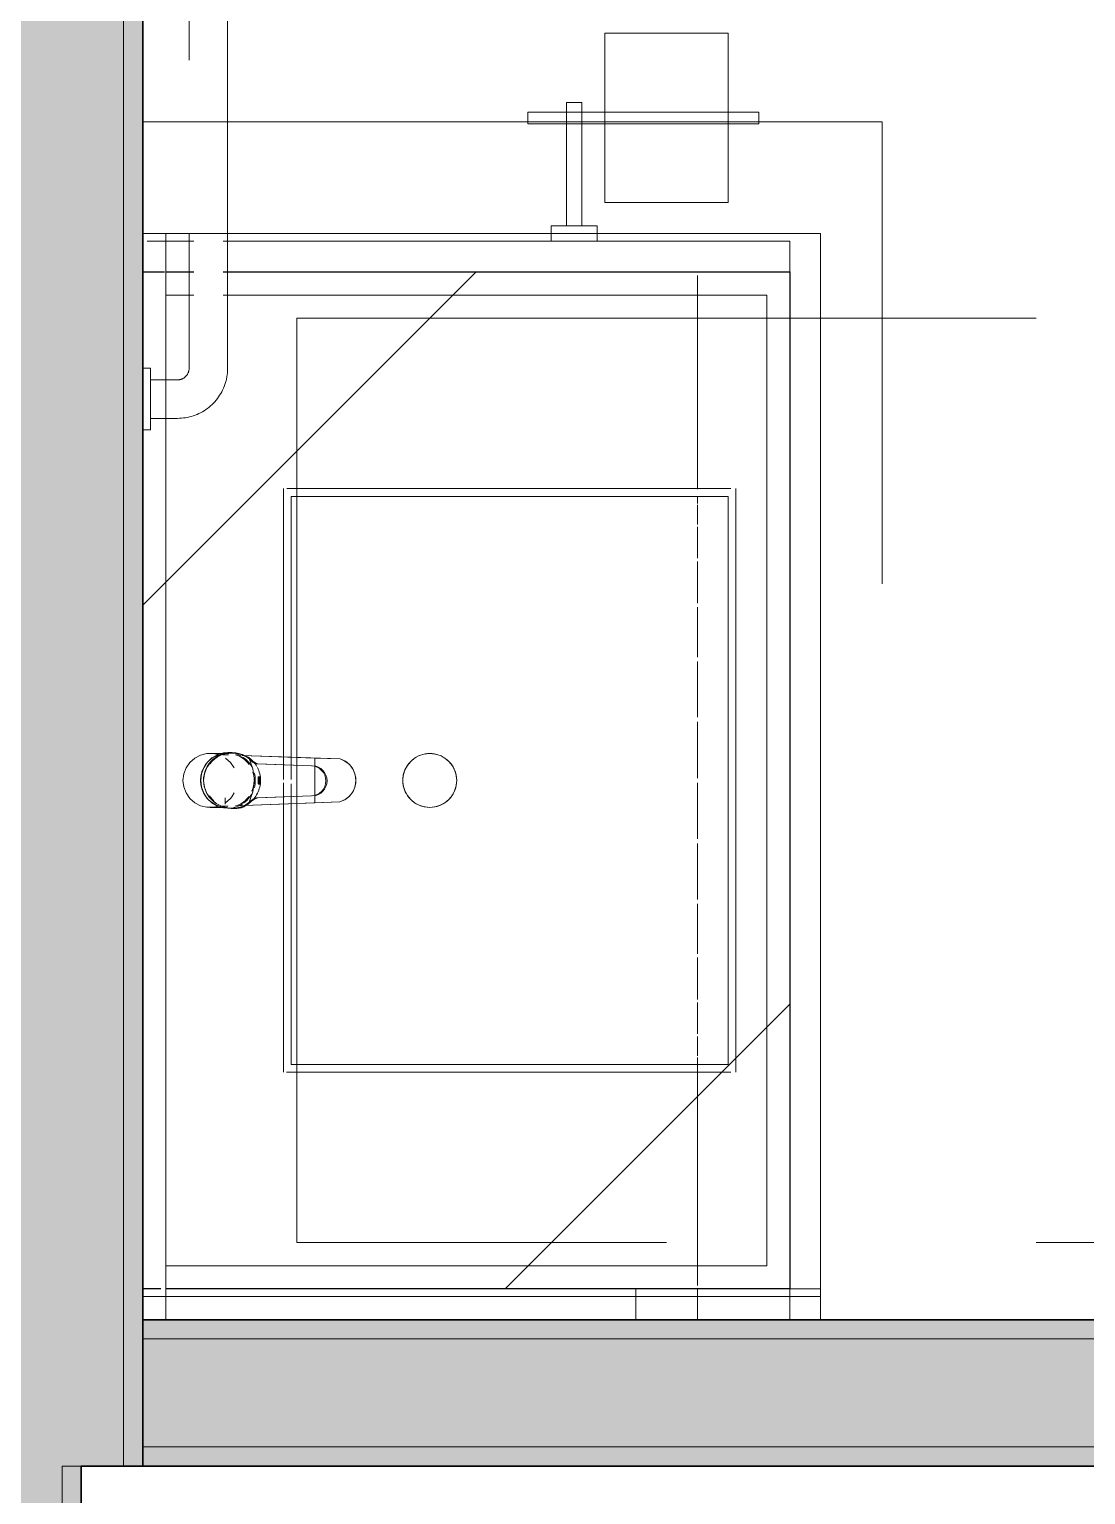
# Model space of a CAD drawing. Header units: inches. Extents: x 6 to 8416, y -388 to 6104.
# Drawn here: x 7109.23 to 7143.52, y 1341.76 to 1389.31 of the extents above; entities that cross this region are included whole.
import ezdxf

# ---------------------------------------------------------------- set-up
doc = ezdxf.new("R2010")
doc.units = ezdxf.units.IN
doc.header["$MEASUREMENT"] = 0
for name, pattern in [('Dash 1_16_', [48, 24, -24]), ('Dot 1_16_', [24, 0, -24]), ('Hidden 1_16_', [36, 24, -12]), ('Hidden 3_16_', [13.5, 9, -4.5])]:
    doc.linetypes.add(name, pattern=pattern)
for name, color, linetype, lineweight in [('A-GENM', 13, 'Continuous', 18), ('A-ROOM', 32, 'Continuous', 13), ('A-WALL', 113, 'Continuous', 25), ('A-WALL-PATT', 111, 'Continuous', 35), ('I-WALL', 2, 'Continuous', 25), ('P-SANR-FIXT', 6, 'Continuous', 18), ('Q-CASE', 31, 'Continuous', 18), ('Q-SPCQ', 91, 'Continuous', 18)]:
    doc.layers.add(name, color=color, linetype=linetype, lineweight=lineweight)
pattern_1 = [(315, (-1362.698, 2985.625), (16.97056, 16.97056), [])]

# ---------------------------------------------------------------- blocks, each defined once
blk = doc.blocks.new('PL BA Toilet-Unit-Two Piece-ICC ADA-AM - ICC Type B_ Side Approach_ Swing Up Bar-V993-LEVEL 3 - PLAN Copy 1 Copy 1')
at = {"layer": 'A-GENM', "linetype": 'Hidden 1_16_', "lineweight": 9}
for p, q in [((48, 56), (48, 24)), ((33, 24), (33, 0)), ((33, 24), (48, 24))]:
    blk.add_line(p, q, dxfattribs=at)
blk = doc.blocks.new('GM BA Vanity-Single - Lav Cab _ Apron-ICC ADA-AM - 33_ Sink Cab_End Panel - Forward-V995-LEVEL 3 - PLAN Copy 1 Copy 1')
at = {"layer": 'A-GENM'}
for p, q in [((0, 0), (0, -16)), ((0, -0.75), (0, 0)), ((0, 0), (0, -0.75)), ((0, -0.75), (0, 0)), ((0, 0), (0, -0.75)), ((0, 0), (0.75, 0)), ((0, -0.75), (0, 0)), ((0.75, -16), (0.75, 0)), ((0.75, 0), (0.75, -0.75)), ((0.75, 0), (35.25, 0)), ((35.25, -0.75), (35.25, 0)), ((35.25, 0), (35.25, -0.75)), ((35.25, -0.75), (35.25, 0)), ((35.25, 0), (35.25, -0.75)), ((0, -16), (0, -0.75)), ((0, -0.75), (35.25, -0.75)), ((0.75, -0.75), (0, -0.75)), ((0, -0.75), (0, -16)), ((0, -16), (0, -0.75)), ((0.75, -0.75), (0.75, -16)), ((35.25, -0.75), (0.75, -0.75)), ((35.25, -22), (35.25, -0.75)), ((35.25, -0.75), (35.25, -1.66)), ((35.25, -2.601), (35.25, -22)), ((8.281, -4.813), (16.746, -4.813)), ((8.281, -19), (8.281, -4.813)), ((16.746, -4.813), (8.281, -4.813)), ((8.281, -4.813), (8.281, -19)), ((16.746, -4.813), (16.968, -4.813)), ((16.968, -4.813), (16.746, -4.813)), ((16.975, -4.813), (17.386, -4.813)), ((17.386, -4.813), (16.975, -4.813)), ((17.531, -4.813), (17.999, -4.813)), ((17.999, -4.813), (17.531, -4.813)), ((17.999, -4.813), (18.254, -4.813)), ((18.254, -4.813), (17.999, -4.813)), ((18.254, -4.813), (26.719, -4.813)), ((26.719, -4.813), (18.254, -4.813)), ((26.719, -4.813), (26.719, -19)), ((26.719, -19), (26.719, -4.813)), ((0, -16), (0, -22)), ((0, -22), (0, -16)), ((0, -16), (0, -22)), ((0, -22), (0, -16)), ((0.75, -22), (0.75, -16)), ((0.75, -16), (0.75, -22)), ((26.719, -19), (8.281, -19)), ((8.281, -19), (26.719, -19)), ((0, -22), (0.75, -22)), ((0.75, -22), (0, -22)), ((0, -22), (0.75, -22)), ((0.75, -22), (0, -22)), ((0.75, -22), (1, -22)), ((1, -22), (0.75, -22)), ((1, -22), (35.25, -22)), ((35.25, -22), (1, -22))]:
    blk.add_line(p, q, dxfattribs=at)
blk = doc.blocks.new('GM Outlet Zone-AM - GM Outlet Zone-AM-V997-LEVEL 3 - PLAN Copy 1 Copy 1')
at = {"layer": 'A-GENM', "linetype": 'Dash 1_16_', "lineweight": 9}
for p, q in [((-3, 0), (3, 0)), ((3, 0), (-3, 0)), ((-3, -0.75), (-3, 0)), ((-3, 0), (-3, -1)), ((3, 0), (3, -0.75)), ((3, 0), (3, -1)), ((-3, -1), (-3, -0.75)), ((3, -0.75), (3, -1)), ((-3, -1), (3, -1)), ((3, -1), (-3, -1))]:
    blk.add_line(p, q, dxfattribs=at)
blk = doc.blocks.new('z Nested-Toilet Grab Bars - z Nested-Toilet Grab Bars-V1001-LEVEL 3 - PLAN Copy 1 Copy 1')
at = {"layer": 'A-GENM', "linetype": 'Dash 1_16_', "lineweight": 9}
for p, q in [((-42.623, 0), (-42.901, 0)), ((-41.099, 0), (-42.901, 0)), ((-42.223, 0), (-42.623, 0)), ((-41.777, 0), (-42.223, 0)), ((-41.377, 0), (-41.777, 0)), ((-41.099, 0), (-41.377, 0)), ((-4.25, 0), (-4.25, -0.25)), ((-4.25, 0), (-4.25, -0.25)), ((-0.25, 0), (-0.25, -0.25)), ((-0.25, -0.25), (-0.25, 0)), ((-43, 0), (-43, -0.25)), ((-43, -0.25), (-42.901, -0.25)), ((-43, -0.25), (-42.901, -0.25)), ((-42.901, -0.25), (-42.623, -0.25)), ((-42.901, -0.25), (-42.623, -0.25)), ((-42.625, -0.25), (-42.625, -0.75)), ((-42.563, -0.25), (-42.625, -0.25)), ((-42.563, -0.25), (-42.625, -0.25)), ((-42.623, -0.25), (-42.223, -0.25)), ((-42.623, -0.25), (-42.223, -0.25)), ((-42.39, -0.25), (-42.563, -0.25)), ((-42.39, -0.25), (-42.563, -0.25)), ((-42.139, -0.25), (-42.39, -0.25)), ((-42.139, -0.25), (-42.39, -0.25)), ((-42.223, -0.25), (-41.777, -0.25)), ((-42.223, -0.25), (-41.777, -0.25)), ((-41.861, -0.25), (-42.139, -0.25)), ((-41.861, -0.25), (-42.139, -0.25)), ((-41.61, -0.25), (-41.861, -0.25)), ((-41.61, -0.25), (-41.861, -0.25)), ((-41.777, -0.25), (-41.377, -0.25)), ((-41.777, -0.25), (-41.377, -0.25)), ((-41.437, -0.25), (-41.61, -0.25)), ((-41.437, -0.25), (-41.61, -0.25)), ((-41.375, -0.25), (-41.437, -0.25)), ((-41.375, -0.25), (-41.437, -0.25)), ((-41.377, -0.25), (-41.099, -0.25)), ((-41.377, -0.25), (-41.099, -0.25)), ((-41.375, -0.75), (-41.375, -0.25)), ((-41.099, -0.25), (-41, -0.25)), ((-41.099, -0.25), (-41, -0.25)), ((-41, -0.25), (-41, 0)), ((-7, 0), (-7, -0.25)), ((-7, -0.25), (-5, -0.25)), ((-7, -0.25), (-5, -0.25)), ((-6.625, -0.25), (-6.625, -1.125)), ((-5.375, -0.25), (-6.625, -0.25)), ((-5.375, -0.25), (-6.625, -0.25)), ((-5.375, -1.125), (-5.375, -0.25)), ((-5, -0.25), (-5, 0)), ((-0.25, -0.25), (-4.25, -0.25)), ((-4.25, -0.25), (-2.854, -0.25)), ((-2.875, 0), (-2.875, -0.25)), ((-2.875, 0), (-2.875, -0.25)), ((-2.875, -0.25), (-2.875, -26)), ((-2.875, -0.25), (-2.875, -26)), ((-1.647, -0.25), (-0.25, -0.25)), ((-1.625, -0.25), (-1.625, 0)), ((-1.625, -0.25), (-1.625, 0)), ((-1.625, -26), (-1.625, -0.25)), ((-1.625, -26), (-1.625, -0.25)), ((-42.625, -0.75), (-42.625, -1.125)), ((-41.375, -1.125), (-41.375, -0.75)), ((-36.625, -1.5), (-41, -1.5)), ((-7, -1.5), (-36.625, -1.5)), ((-41, -2.75), (-36.625, -2.75)), ((-36.625, -2.75), (-7, -2.75)), ((-1.625, -29.054), (-1.625, -28.994)), ((-1.625, -29.038), (-1.625, -29.094)), ((-1.625, -29.109), (-1.625, -29.054)), ((-1.625, -29.094), (-1.625, -29.146)), ((-1.625, -29.159), (-1.625, -29.109)), ((-1.625, -29.146), (-1.625, -29.192)), ((-1.625, -29.204), (-1.625, -29.159)), ((-1.625, -29.192), (-1.625, -29.233)), ((-1.696, -29.664), (-1.708, -29.686))]:
    blk.add_line(p, q, dxfattribs=at)
at = {"layer": 'A-GENM', "linetype": 'Dash 1_16_', "lineweight": 9, "flags": 128}
for points in [[(-42.625, -1.125), (-42.624, -1.19), (-42.62, -1.255), (-42.613, -1.32), (-42.604, -1.384), (-42.593, -1.448), (-42.578, -1.511), (-42.562, -1.574), (-42.543, -1.636), (-42.521, -1.697), (-42.497, -1.758), (-42.47, -1.817), (-42.441, -1.875), (-42.41, -1.932), (-42.377, -1.988), (-42.341, -2.043), (-42.303, -2.095), (-42.264, -2.147), (-42.222, -2.197), (-42.178, -2.244), (-42.132, -2.291), (-42.085, -2.335), (-42.035, -2.377), (-41.984, -2.418), (-41.932, -2.456), (-41.878, -2.492), (-41.823, -2.526), (-41.766, -2.558), (-41.708, -2.588), (-41.649, -2.615), (-41.589, -2.64), (-41.528, -2.662), (-41.466, -2.682), (-41.403, -2.699), (-41.34, -2.714), (-41.276, -2.726), (-41.212, -2.736), (-41.147, -2.743), (-41.083, -2.748), (-41.018, -2.75), (-41, -2.75)], [(-41, -1.5), (-41.015, -1.5), (-41.03, -1.499), (-41.045, -1.497), (-41.06, -1.495), (-41.075, -1.493), (-41.089, -1.489), (-41.104, -1.485), (-41.118, -1.481), (-41.132, -1.476), (-41.146, -1.47), (-41.16, -1.464), (-41.173, -1.458), (-41.186, -1.45), (-41.199, -1.443), (-41.212, -1.435), (-41.224, -1.426), (-41.236, -1.417), (-41.247, -1.407), (-41.258, -1.397), (-41.269, -1.386), (-41.279, -1.375), (-41.289, -1.364), (-41.298, -1.352), (-41.307, -1.34), (-41.316, -1.328), (-41.323, -1.315), (-41.331, -1.302), (-41.338, -1.288), (-41.344, -1.275), (-41.35, -1.261), (-41.355, -1.247), (-41.359, -1.233), (-41.363, -1.218), (-41.367, -1.203), (-41.37, -1.189), (-41.372, -1.174), (-41.373, -1.159), (-41.375, -1.144), (-41.375, -1.129), (-41.375, -1.125)], [(-6.625, -1.125), (-6.625, -1.14), (-6.626, -1.155), (-6.628, -1.17), (-6.63, -1.185), (-6.632, -1.2), (-6.636, -1.214), (-6.64, -1.229), (-6.644, -1.243), (-6.649, -1.257), (-6.655, -1.271), (-6.661, -1.285), (-6.667, -1.298), (-6.675, -1.311), (-6.682, -1.324), (-6.69, -1.337), (-6.699, -1.349), (-6.708, -1.361), (-6.718, -1.372), (-6.728, -1.383), (-6.739, -1.394), (-6.75, -1.404), (-6.761, -1.414), (-6.773, -1.423), (-6.785, -1.432), (-6.797, -1.441), (-6.81, -1.448), (-6.823, -1.456), (-6.837, -1.463), (-6.85, -1.469), (-6.864, -1.475), (-6.878, -1.48), (-6.892, -1.484), (-6.907, -1.488), (-6.922, -1.492), (-6.936, -1.495), (-6.951, -1.497), (-6.966, -1.498), (-6.981, -1.5), (-6.996, -1.5), (-7, -1.5)], [(-7, -2.75), (-6.935, -2.749), (-6.87, -2.745), (-6.805, -2.738), (-6.741, -2.729), (-6.677, -2.718), (-6.614, -2.703), (-6.551, -2.687), (-6.489, -2.668), (-6.428, -2.646), (-6.367, -2.622), (-6.308, -2.595), (-6.25, -2.566), (-6.193, -2.535), (-6.137, -2.502), (-6.082, -2.466), (-6.03, -2.428), (-5.978, -2.389), (-5.928, -2.347), (-5.881, -2.303), (-5.834, -2.257), (-5.79, -2.21), (-5.748, -2.16), (-5.707, -2.109), (-5.669, -2.057), (-5.633, -2.003), (-5.599, -1.948), (-5.567, -1.891), (-5.537, -1.833), (-5.51, -1.774), (-5.485, -1.714), (-5.463, -1.653), (-5.443, -1.591), (-5.426, -1.528), (-5.411, -1.465), (-5.399, -1.401), (-5.389, -1.337), (-5.382, -1.272), (-5.377, -1.208), (-5.375, -1.143), (-5.375, -1.125)], [(-2.875, -29.375), (-2.875, -29.372), (-2.875, -29.364), (-2.875, -29.351), (-2.875, -29.332), (-2.875, -29.308), (-2.875, -29.278), (-2.875, -29.244), (-2.875, -29.204), (-2.875, -29.159), (-2.875, -29.109), (-2.875, -29.054), (-2.875, -28.994), (-2.875, -28.929), (-2.875, -28.859), (-2.875, -28.786), (-2.875, -28.707), (-2.875, -28.624), (-2.875, -28.537), (-2.875, -28.446), (-2.875, -28.351), (-2.875, -28.253), (-2.875, -28.15), (-2.875, -28.045), (-2.875, -27.936), (-2.875, -27.824), (-2.875, -27.708), (-2.875, -27.591), (-2.875, -27.47), (-2.875, -27.348), (-2.875, -27.223), (-2.875, -27.096), (-2.875, -26.968), (-2.875, -26.838), (-2.875, -26.706), (-2.875, -26.574), (-2.875, -26.44), (-2.875, -26.306), (-2.875, -26.171), (-2.875, -26.036), (-2.875, -26)], [(-2.875, -26), (-2.875, -26.135), (-2.875, -26.27), (-2.875, -26.404), (-2.875, -26.538), (-2.875, -26.671), (-2.875, -26.802), (-2.875, -26.933), (-2.875, -27.062), (-2.875, -27.189), (-2.875, -27.314), (-2.875, -27.438), (-2.875, -27.559), (-2.875, -27.677), (-2.875, -27.793), (-2.875, -27.906), (-2.875, -28.016), (-2.875, -28.122), (-2.875, -28.225), (-2.875, -28.325), (-2.875, -28.421), (-2.875, -28.513), (-2.875, -28.601), (-2.875, -28.685), (-2.875, -28.765), (-2.875, -28.84), (-2.875, -28.911), (-2.875, -28.977), (-2.875, -29.038), (-2.875, -29.094), (-2.875, -29.146), (-2.875, -29.192), (-2.875, -29.233), (-2.875, -29.269), (-2.875, -29.3), (-2.875, -29.326), (-2.875, -29.346), (-2.875, -29.361), (-2.875, -29.371), (-2.875, -29.375)], [(-1.625, -28.707), (-1.625, -28.624), (-1.625, -28.537), (-1.625, -28.446), (-1.625, -28.351), (-1.625, -28.253), (-1.625, -28.15), (-1.625, -28.045), (-1.625, -27.936), (-1.625, -27.824), (-1.625, -27.708), (-1.625, -27.591), (-1.625, -27.47), (-1.625, -27.348), (-1.625, -27.223), (-1.625, -27.096), (-1.625, -26.968), (-1.625, -26.838), (-1.625, -26.706), (-1.625, -26.574), (-1.625, -26.44), (-1.625, -26.306), (-1.625, -26.171), (-1.625, -26.036), (-1.625, -26)], [(-1.625, -26), (-1.625, -26.135), (-1.625, -26.27), (-1.625, -26.404), (-1.625, -26.538), (-1.625, -26.671), (-1.625, -26.802), (-1.625, -26.933), (-1.625, -27.062), (-1.625, -27.189), (-1.625, -27.314), (-1.625, -27.438), (-1.625, -27.559), (-1.625, -27.677), (-1.625, -27.793), (-1.625, -27.906), (-1.625, -28.016), (-1.625, -28.122), (-1.625, -28.225), (-1.625, -28.325), (-1.625, -28.421), (-1.625, -28.513), (-1.625, -28.601), (-1.625, -28.685)], [(-1.625, -28.685), (-1.625, -28.765), (-1.625, -28.84), (-1.625, -28.911), (-1.625, -28.977), (-1.625, -29.038)], [(-1.625, -28.994), (-1.625, -28.929), (-1.625, -28.859), (-1.625, -28.786), (-1.625, -28.707)], [(-2.25, -30), (-2.275, -30), (-2.3, -29.998), (-2.325, -29.996), (-2.35, -29.992), (-2.374, -29.988), (-2.399, -29.982), (-2.423, -29.976), (-2.447, -29.968), (-2.47, -29.96), (-2.493, -29.951), (-2.516, -29.94), (-2.539, -29.929), (-2.561, -29.917), (-2.582, -29.905), (-2.603, -29.891), (-2.623, -29.876), (-2.643, -29.861), (-2.662, -29.845), (-2.681, -29.828), (-2.698, -29.81), (-2.715, -29.792), (-2.732, -29.773), (-2.747, -29.754), (-2.762, -29.733), (-2.776, -29.713), (-2.789, -29.691), (-2.801, -29.67), (-2.813, -29.647), (-2.823, -29.625), (-2.833, -29.601), (-2.841, -29.578), (-2.849, -29.554), (-2.855, -29.53), (-2.861, -29.506), (-2.866, -29.481), (-2.87, -29.457), (-2.872, -29.432), (-2.874, -29.407), (-2.875, -29.382), (-2.875, -29.375)], [(-1.625, -29.375), (-1.625, -29.4), (-1.627, -29.425), (-1.629, -29.45), (-1.633, -29.475), (-1.637, -29.499), (-1.643, -29.524), (-1.649, -29.548), (-1.657, -29.572), (-1.665, -29.595), (-1.674, -29.618), (-1.685, -29.641), (-1.696, -29.664)], [(-1.625, -29.375), (-1.625, -29.372), (-1.625, -29.364), (-1.625, -29.351), (-1.625, -29.332), (-1.625, -29.308), (-1.625, -29.278), (-1.625, -29.244), (-1.625, -29.204)], [(-1.625, -29.233), (-1.625, -29.269), (-1.625, -29.3), (-1.625, -29.326), (-1.625, -29.346), (-1.625, -29.361), (-1.625, -29.371), (-1.625, -29.375)], [(-1.734, -29.728), (-1.749, -29.748), (-1.764, -29.768), (-1.78, -29.787), (-1.797, -29.806), (-1.815, -29.823), (-1.833, -29.84), (-1.852, -29.857), (-1.871, -29.872), (-1.892, -29.887), (-1.912, -29.901), (-1.934, -29.914), (-1.955, -29.926), (-1.978, -29.938), (-2, -29.948), (-2.024, -29.958), (-2.047, -29.966), (-2.071, -29.974), (-2.095, -29.98), (-2.119, -29.986), (-2.144, -29.991), (-2.168, -29.995), (-2.193, -29.997), (-2.218, -29.999), (-2.243, -30), (-2.25, -30)], [(-1.708, -29.686), (-1.72, -29.707), (-1.734, -29.728)]]:
    blk.add_lwpolyline(points, dxfattribs=at)
blk = doc.blocks.new('z Nested-Lav Basin-Rectangular - Rectangular-V1002-LEVEL 3 - PLAN Copy 1 Copy 1')
at = {"layer": 'P-SANR-FIXT', "lineweight": 9}
for p, q in [((-9.469, 7.387), (-0.764, 7.387)), ((-9.231, 7.387), (-9.469, 7.387)), ((-9.469, 7.282), (-9.469, -7.141)), ((-8.531, 7.387), (-9.231, 7.387)), ((-9.219, -7.051), (-9.219, 7.137)), ((-9.219, 7.137), (-0.754, 7.137)), ((-9.219, 7.137), (-8.988, 7.137)), ((-8.988, 7.137), (-8.306, 7.137)), ((-7.403, 7.387), (-8.531, 7.387)), ((-8.306, 7.137), (-7.208, 7.137)), ((-5.904, 7.387), (-7.403, 7.387)), ((-7.208, 7.137), (-5.748, 7.137)), ((-4.108, 7.387), (-5.904, 7.387)), ((-5.748, 7.137), (-4, 7.137)), ((-2.107, 7.387), (-4.108, 7.387)), ((-4, 7.137), (-2.051, 7.137)), ((-0.768, 7.387), (-2.107, 7.387)), ((-2.051, 7.137), (-0.759, 7.137)), ((-0.537, 7.387), (-0.768, 7.387)), ((-0.764, 7.387), (-0.534, 7.387)), ((-0.759, 7.137), (-0.535, 7.137)), ((-0.754, 7.137), (-0.532, 7.137)), ((-0.073, 7.387), (-0.535, 7.387)), ((-0.532, 7.387), (-0.073, 7.387)), ((-0.528, 7.137), (-0.114, 7.137)), ((-0.525, 7.137), (-0.114, 7.137)), ((0.031, 7.137), (0.499, 7.137)), ((0.031, 7.137), (0.501, 7.137)), ((0.032, 7.387), (0.508, 7.387)), ((0.51, 7.387), (0.032, 7.387)), ((0.499, 7.137), (0.754, 7.137)), ((0.501, 7.137), (0.759, 7.137)), ((0.508, 7.387), (0.764, 7.387)), ((0.768, 7.387), (0.51, 7.387)), ((0.754, 7.137), (9.219, 7.137)), ((0.759, 7.137), (2.051, 7.137)), ((0.764, 7.387), (9.469, 7.387)), ((2.107, 7.387), (0.768, 7.387)), ((2.051, 7.137), (4, 7.137)), ((4.108, 7.387), (2.107, 7.387)), ((4, 7.137), (5.748, 7.137)), ((5.904, 7.387), (4.108, 7.387)), ((5.748, 7.137), (7.208, 7.137)), ((7.403, 7.387), (5.904, 7.387)), ((7.208, 7.137), (8.306, 7.137)), ((8.531, 7.387), (7.403, 7.387)), ((8.306, 7.137), (8.988, 7.137)), ((9.231, 7.387), (8.531, 7.387)), ((8.988, 7.137), (9.219, 7.137)), ((9.219, 7.137), (9.219, -7.051)), ((9.359, 7.387), (9.231, 7.387)), ((9.469, 7.387), (9.359, 7.387)), ((9.469, -7.139), (9.469, 7.278)), ((9.219, -7.051), (-9.219, -7.051)), ((-8.988, -7.051), (-9.219, -7.051)), ((-8.306, -7.051), (-8.988, -7.051)), ((-7.208, -7.051), (-8.306, -7.051)), ((-5.748, -7.051), (-7.208, -7.051)), ((-4, -7.051), (-5.748, -7.051)), ((-2.051, -7.051), (-4, -7.051)), ((0, -7.051), (-2.051, -7.051)), ((2.051, -7.051), (0, -7.051)), ((4, -7.051), (2.051, -7.051)), ((5.748, -7.051), (4, -7.051)), ((7.208, -7.051), (5.748, -7.051)), ((8.306, -7.051), (7.208, -7.051)), ((8.988, -7.051), (8.306, -7.051)), ((9.219, -7.051), (8.988, -7.051)), ((-9.469, -7.301), (-9.231, -7.301)), ((9.469, -7.301), (-9.469, -7.301)), ((-9.231, -7.301), (-8.531, -7.301)), ((-8.531, -7.301), (-7.403, -7.301)), ((-7.403, -7.301), (-5.904, -7.301)), ((-5.904, -7.301), (-4.108, -7.301)), ((-4.108, -7.301), (-2.107, -7.301)), ((-2.107, -7.301), (0, -7.301)), ((0, -7.301), (2.107, -7.301)), ((2.107, -7.301), (4.108, -7.301)), ((4.108, -7.301), (5.904, -7.301)), ((5.904, -7.301), (7.403, -7.301)), ((7.403, -7.301), (8.531, -7.301)), ((8.531, -7.301), (9.231, -7.301)), ((9.231, -7.301), (9.359, -7.301)), ((9.359, -7.301), (9.469, -7.301))]:
    blk.add_line(p, q, dxfattribs=at)
at = {"layer": 'P-SANR-FIXT'}
blk.add_circle((0, 2.637), 0.875, dxfattribs=at)
at = {"layer": 'P-SANR-FIXT', "lineweight": 9}
for points in [[(-0.875, 2.637), (-0.875, 2.738), (-0.839, 2.942), (-0.684, 3.211), (-0.447, 3.41), (-0.155, 3.516), (0.155, 3.516), (0.447, 3.41), (0.684, 3.21), (0.839, 2.942), (0.875, 2.738), (0.875, 2.637)], [(-0.152, 3.498), (-0.252, 3.481), (-0.447, 3.41), (-0.684, 3.211), (-0.787, 3.032), (-0.822, 2.936)], [(0.152, 3.498), (0.052, 3.516), (-0.052, 3.516), (-0.152, 3.498)], [(0.438, 3.394), (0.349, 3.445), (0.252, 3.481), (0.152, 3.498)], [(0.67, 3.199), (0.605, 3.277), (0.526, 3.343), (0.438, 3.394)], [(-0.822, 2.936), (-0.857, 2.84), (-0.875, 2.738), (-0.875, 2.637)], [(0.822, 2.936), (0.787, 3.031), (0.736, 3.121), (0.67, 3.199)], [(0.875, 2.637), (0.875, 2.738), (0.857, 2.84), (0.822, 2.936)], [(-0.875, 2.637), (-0.875, 2.535), (-0.857, 2.433), (-0.822, 2.337)], [(0.875, 2.637), (0.875, 2.535), (0.839, 2.331), (0.684, 2.063), (0.447, 1.863), (0.155, 1.757), (-0.155, 1.757), (-0.447, 1.863), (-0.684, 2.062), (-0.839, 2.331), (-0.875, 2.535), (-0.875, 2.637)], [(0.822, 2.337), (0.857, 2.433), (0.875, 2.535), (0.875, 2.637)], [(-0.822, 2.337), (-0.787, 2.242), (-0.684, 2.062), (-0.447, 1.863), (-0.252, 1.793), (-0.152, 1.775)], [(0.438, 1.879), (0.526, 1.93), (0.605, 1.996), (0.67, 2.074)], [(0.67, 2.074), (0.736, 2.152), (0.787, 2.242), (0.822, 2.337)], [(-0.152, 1.775), (-0.052, 1.757), (0.052, 1.757), (0.152, 1.775)], [(0.152, 1.775), (0.252, 1.793), (0.349, 1.828), (0.438, 1.879)]]:
    blk.add_open_spline(points, degree=3, dxfattribs=at)
blk = doc.blocks.new('z Nested-Faucet-BA-Sngl Handle - Faucet-V1003-LEVEL 3 - PLAN Copy 1 Copy 1')
at = {"layer": 'P-SANR-FIXT'}
for p, q in [((-0.878, 1.628), (-0.878, 1.072)), ((-0.586, 1.721), (-0.73, 1.571)), ((0.878, 1.072), (0.878, 1.628)), ((-0.892, 1.197), (-0.904, 1.059)), ((-0.904, 1.059), (-0.904, 0.911)), ((-0.904, 1.059), (-0.901, 0.993)), ((-0.837, 1.3), (-0.837, 1.146)), ((-0.837, 1.146), (-0.837, 1.058)), ((-0.837, 1.058), (-0.829, 1.058)), ((-0.829, 1.058), (-0.837, 1.058)), ((-0.772, 1.146), (-0.57, 1.146)), ((-0.723, 1.126), (-0.582, 0.966)), ((-0.582, 0.966), (-0.535, 0.927)), ((0.408, 0.845), (0.582, 0.966)), ((0.582, 0.966), (0.723, 1.126)), ((0.828, 1.029), (0.835, 1.214)), ((0.836, 1.232), (0.832, 1.146)), ((0.836, 1.232), (0.85, 1.232)), ((0.85, 1.232), (0.836, 1.232)), ((0.85, 1.3), (0.85, 1.232)), ((0.85, 1.232), (0.85, 1.3)), ((0.89, 0.926), (0.89, 0.966)), ((0.904, 1.059), (0.892, 1.197)), ((0.901, 0.993), (0.904, 1.059)), ((0.904, 0.911), (0.904, 1.059)), ((-0.913, 0.847), (-0.913, 0.806)), ((-0.82, 0.808), (-0.697, -2.584)), ((-0.727, -1.767), (-0.82, 0.808)), ((-0.535, 0.927), (-0.408, 0.845)), ((0.697, -2.591), (0.812, 0.587)), ((0.812, 0.587), (0.727, -1.767)), ((-0.567, 0.126), (-0.5, -1.664)), ((-0.567, 0.085), (-0.567, 0.126)), ((-0.502, -1.664), (-0.567, 0.085)), ((-0.118, 0.06), (-0.118, 0.019)), ((-0.118, 0.019), (0.118, 0.019)), ((-0.118, 0.019), (0.118, 0.019)), ((0.118, 0.019), (0.118, 0.06)), ((0.476, -1.663), (0.538, 0.119)), ((0.538, 0.078), (0.477, -1.663)), ((0.538, 0.078), (0.538, 0.119)), ((0.608, 0.226), (0.608, 0.267)), ((-0.697, -2.584), (-0.727, -1.767)), ((-0.727, -1.767), (0.727, -1.767)), ((0.727, -1.767), (0.697, -2.591))]:
    blk.add_line(p, q, dxfattribs=at)
at = {"layer": 'P-SANR-FIXT', "flags": 128}
for points in [[(0, 2.513), (-0.21, 2.488), (-0.408, 2.412), (-0.582, 2.291), (-0.723, 2.131), (-0.821, 1.942), (-0.872, 1.735), (-0.872, 1.522), (-0.83, 1.338)], [(0.83, 1.338), (0.872, 1.522), (0.872, 1.735), (0.821, 1.942), (0.723, 2.131), (0.582, 2.291), (0.408, 2.412), (0.21, 2.488), (0, 2.513)], [(0, 1.929), (-0.211, 1.905), (-0.41, 1.834), (-0.586, 1.721)], [(0.892, 1.197), (0.834, 1.393), (0.73, 1.571), (0.586, 1.721), (0.41, 1.834), (0.211, 1.905), (0, 1.929)], [(-0.74, 0.375), (-0.843, 0.574), (-0.897, 0.793), (-0.898, 1.019), (-0.846, 1.238), (-0.745, 1.438), (-0.601, 1.607), (-0.421, 1.736), (-0.217, 1.816), (0, 1.844)], [(-0.73, 1.571), (-0.834, 1.393), (-0.892, 1.197)], [(0, 1.844), (0.217, 1.816), (0.421, 1.736), (0.601, 1.607), (0.745, 1.438), (0.846, 1.238), (0.898, 1.019), (0.897, 0.793), (0.843, 0.574), (0.74, 0.375)], [(0, 0.193), (-0.375, 0.243), (-0.74, 0.375)], [(0.74, 0.375), (0.38, 0.244), (0, 0.193)], [(-0.697, -2.584), (-0.622, -2.753), (-0.506, -2.898), (-0.358, -3.009), (-0.187, -3.079), (-0.003, -3.103), (0.181, -3.081), (0.353, -3.013), (0.503, -2.903), (0.62, -2.76), (0.697, -2.591)], [(-0.53, -2.874), (-0.63, -2.738), (-0.697, -2.584)], [(0.697, -2.591), (0.628, -2.745), (0.527, -2.879)], [(0.527, -2.879), (0.397, -2.987), (0.246, -3.061), (0.081, -3.099), (-0.087, -3.098), (-0.251, -3.059), (-0.401, -2.982), (-0.53, -2.874)]]:
    blk.add_lwpolyline(points, dxfattribs=at)
at = {"layer": 'P-SANR-FIXT'}
for centre, major_axis, ratio, start_param, end_param in [((0, 1.072), (0.878, 0), 0.992546, 1.570796, 2.827433), ((0, 1.072), (-0.878, 0), 0.992546, 4.712389, 5.969026), ((0, 1.072), (0.878, 0), 0.992546, 0.314159, 1.570796), ((0, 1.072), (0.878, 0), 0.992546, 0.314159, 1.570796), ((0.006, 0.973), (0.888, 0), 0.981627, 0.933909, 2.665692), ((0.006, 0.932), (0.888, 0), 0.981627, 2.226018, 2.418294), ((0.006, 0.932), (0.888, 0), 0.981627, 2.170897, 2.226018), ((0.011, 0.98), (0.879, 0), 0.981627, 0.042013, 0.933909), ((0.011, 0.939), (0.879, 0), 0.981627, 0.710935, 0.933909), ((0.011, 0.939), (0.879, 0), 0.981627, 0.487961, 0.710935), ((0.254, 0.847), (1.168, 0), 0.981627, 2.665692, 3.178986), ((0.254, 0.806), (1.168, 0), 0.981627, 2.964137, 3.178986), ((0, 1.061), (0.904, 0), 0.992546, 3.217646, 3.715894), ((-0.314, 0.966), (1.204, 0), 0.981627, 5.996826, 6.325199), ((0, 1.072), (0.878, 0), 0.992546, 6.230844, 6.449596), ((-0.314, 0.926), (1.204, 0), 0.981627, 0, 0.042013), ((-0.322, 0.826), (0.591, 0), 0.981627, 3.178986, 3.714688), ((-0.322, 0.785), (0.591, 0), 0.981627, 3.178986, 3.714688), ((0.566, 1.388), (1.648, 0), 0.981627, 3.714688, 3.860385), ((0, 1.072), (0.878, 0), 0.992546, 3.551058, 4.052522), ((0, 1.072), (0.878, 0), 0.992546, 3.551058, 4.052522), ((0, 1.061), (0.904, 0), 0.992546, 3.750335, 4.060308), ((0, 1.061), (0.904, 0), 0.992546, 5.210637, 5.708884), ((0, 1.072), (0.878, 0), 0.992546, 5.340708, 5.969026), ((0, 1.072), (0.878, 0), 0.992546, 5.340708, 5.969026), ((0.057, 0.859), (0.817, 0), 0.981627, 5.452534, 5.996826), ((0.057, 0.818), (0.817, 0), 0.981627, 5.452534, 5.996826), ((0, 1.061), (0.904, 0), 0.992546, 5.760739, 5.987105), ((-0.314, 0.926), (1.204, 0), 0.981627, 5.996826, 6.161012), ((-0.314, 0.926), (-1.204, 0), 0.981627, 3.01942, 3.141593), ((0.566, 1.348), (1.648, 0), 0.981627, 3.714688, 3.787537), ((0.566, 1.348), (1.648, 0), 0.981627, 3.787537, 3.860385), ((0, 0.89), (0.904, 0), 0.992546, 3.752746, 4.232568), ((-1.05, 0), (0.5, 0), 0.981627, 0.402972, 0.718792), ((-1.05, -0.04), (0.5, 0), 0.981627, 0.258592, 0.718792), ((-1.05, 0), (0.5, 0), 0.981627, 0.258592, 0.402972), ((0, 1.061), (0.904, 0), 0.992546, 4.065187, 4.214141), ((0, 1.072), (0.878, 0), 0.992546, 4.052522, 4.08407), ((0, 1.072), (0.878, 0), 0.992546, 4.052522, 4.08407), ((0, 0.89), (0.904, 0), 0.992546, 4.232568, 4.712389), ((0, 1.072), (0.878, 0), 0.992546, 4.304525, 4.702797), ((0, 1.072), (0.878, 0), 0.992546, 4.304525, 4.702797), ((0, 1.061), (0.904, 0), 0.992546, 4.44211, 4.712389), ((0, 1.061), (-0.904, 0), 0.992546, 1.570796, 1.844377), ((0, 0.89), (0.904, 0), 0.992546, 4.712389, 5.19221), ((0, 1.072), (0.878, 0), 0.992546, 4.721981, 5.021918), ((0, 1.072), (0.878, 0), 0.992546, 4.721981, 5.021918), ((0, 0.89), (0.904, 0), 0.992546, 5.234976, 5.672032), ((1.193, -0.131), (0.689, 0), 0.981627, 2.584339, 2.826182), ((1.193, -0.091), (0.689, 0), 0.981627, 2.708663, 2.826182), ((1.193, -0.091), (0.689, 0), 0.981627, 2.584339, 2.708663), ((-0.012, -1.647), (0.488, 0), 0.981627, 3.17816, 6.248991), ((-0.012, -1.687), (0.488, 0), 0.981627, 3.17816, 6.248991)]:
    blk.add_ellipse(centre, major_axis=major_axis, ratio=ratio, start_param=start_param, end_param=end_param, dxfattribs=at)
for points, knots in [([(0, 0.067), (-0.018, 0.067), (-0.044, 0.067), (-0.074, 0.067), (-0.096, 0.066), (-0.114, 0.064), (-0.118, 0.062), (-0.118, 0.06)], [0, 0, 0, 0, 0.285714, 0.428571, 0.571429, 0.785714, 1, 1, 1, 1]), ([(-0.118, 0.06), (-0.118, 0.058), (-0.11, 0.053), (-0.079, 0.044), (-0.04, 0.039), (-0.014, 0.038), (0, 0.038)], [0, 0, 0, 0, 0.285714, 0.571429, 0.785714, 1, 1, 1, 1]), ([(0.118, 0.06), (0.118, 0.062), (0.112, 0.065), (0.093, 0.066), (0.071, 0.067), (0.04, 0.067), (0.013, 0.067), (0, 0.067)], [0, 0, 0, 0, 0.285714, 0.428571, 0.571429, 0.785714, 1, 1, 1, 1]), ([(0, 0.038), (0.018, 0.038), (0.044, 0.039), (0.075, 0.044), (0.096, 0.049), (0.114, 0.055), (0.118, 0.058), (0.118, 0.06)], [0, 0, 0, 0, 0.285714, 0.428571, 0.571429, 0.785714, 1, 1, 1, 1])]:
    blk.add_open_spline(points, degree=3, knots=knots, dxfattribs=at)
blk = doc.blocks.new('z Nested-Clearance-Plumbing-AM - Clearance-V1004-LEVEL 3 - PLAN Copy 1 Copy 1')
at = {"layer": 'A-GENM', "linetype": 'Hidden 1_16_', "lineweight": 9}
for p, q in [((-15, -48), (-15, 0)), ((-15, 0), (-0.748, 0)), ((-0.748, 0), (-0.532, 0)), ((-0.518, 0), (0.492, 0)), ((0.492, 0), (0.748, 0)), ((0.748, 0), (15, 0)), ((15, 0), (15, -48)), ((15, -48), (-15, -48))]:
    blk.add_line(p, q, dxfattribs=at)
blk = doc.blocks.new('CW Closet Shelf-AM - CW Closet Shelf-AM-5476564-LEVEL 3 - PLAN Copy 1 Copy 1')
at = {"layer": 'Q-CASE', "linetype": 'Dot 1_16_', "lineweight": 9}
for p, q in [((34.113, 24), (34.113, 42)), ((-32.637, 24), (34.113, 24))]:
    blk.add_line(p, q, dxfattribs=at)
blk = doc.blocks.new('CW BA Var LW - Double Doors _ Apron - AM - W x H x 21_ D - 5 1_2_ Apron-V1312-LEVEL 3 - PLAN Copy 1 Copy 1')
at = {"layer": 'Q-CASE', "lineweight": 9}
h = blk.add_hatch(dxfattribs=at)
h.set_pattern_fill('FP_104', color=256, style=0, pattern_type=2)
h.set_pattern_definition(pattern_1)
h.paths.add_polyline_path([(-14.262, -19), (-14.262, -21), (18.738, -21), (18.738, 0), (-14.262, 0), (-14.262, -16)])
h.paths.add_polyline_path([(-13.512, -20.25), (-13.512, -0.75), (17.988, -0.75), (17.988, -20.25), (-10.432, -20.25)])
h = blk.add_hatch(dxfattribs=at)
h.set_pattern_fill('FP_104', color=256, style=0, pattern_type=2)
h.set_pattern_definition(pattern_1)
h.paths.add_polyline_path([(-13.512, -0.75), (-13.512, -20.25), (17.988, -20.25), (17.988, -0.75), (-11.098, -0.75)])
for p, q in [((-14.262, 0), (-14.262, -0.581)), ((-14.262, -0.581), (-14.262, 0)), ((-14.262, 0), (18.738, 0)), ((18.738, 0), (-14.262, 0)), ((18.738, 0), (18.738, -0.705)), ((18.738, -0.705), (18.738, 0)), ((-14.262, 0), (-14.262, -0.581)), ((-14.262, -0.581), (-14.262, 0)), ((-14.262, 0), (18.738, 0)), ((18.738, 0), (-14.262, 0)), ((18.738, 0), (18.738, -0.705)), ((18.738, -0.705), (18.738, 0)), ((-14.262, -0.75), (-14.262, -16)), ((-14.262, -16), (-14.262, -0.75)), ((-14.262, -0.75), (-14.262, -16)), ((-14.262, -16), (-14.262, -0.75)), ((-13.512, -0.75), (17.988, -0.75)), ((-13.512, -20.25), (-13.512, -0.75)), ((17.988, -0.75), (-13.512, -0.75)), ((-13.512, -0.75), (-13.512, -20.25)), ((17.988, -0.75), (17.988, -1.655)), ((17.988, -1.568), (17.988, -0.75)), ((18.738, -0.75), (18.738, -1.657)), ((18.738, -1.57), (18.738, -0.75)), ((18.738, -0.75), (18.738, -1.57)), ((18.738, -1.57), (18.738, -0.75)), ((17.988, -2.601), (17.988, -20.25)), ((17.988, -20.25), (17.988, -2.688)), ((18.738, -2.601), (18.738, -21)), ((18.738, -21), (18.738, -2.688)), ((18.738, -2.688), (18.738, -18)), ((18.738, -18), (18.738, -2.688)), ((-14.262, -16), (-14.262, -21)), ((-14.262, -21), (-14.262, -16)), ((-14.262, -16), (-14.262, -18)), ((-14.262, -18), (-14.262, -16)), ((-7.209, -18), (-14.151, -18)), ((-7.209, -18), (-14.151, -18)), ((-6.981, -18), (-7.209, -18)), ((-6.981, -18), (-7.209, -18)), ((-6.75, -18), (-6.965, -18)), ((-6.75, -18), (-6.965, -18)), ((-6.068, -18), (-6.702, -18)), ((-6.068, -18), (-6.702, -18)), ((-4.97, -18), (-5.991, -18)), ((-4.97, -18), (-5.991, -18)), ((-3.51, -18), (-4.867, -18)), ((-3.51, -18), (-4.867, -18)), ((-1.762, -18), (-3.387, -18)), ((-1.762, -18), (-3.387, -18)), ((0.186, -18), (-1.625, -18)), ((0.186, -18), (-1.625, -18)), ((2.164, -18), (0.338, -18)), ((2.164, -18), (0.338, -18)), ((4.138, -18), (2.311, -18)), ((4.138, -18), (2.311, -18)), ((6.1, -18), (4.289, -18)), ((6.1, -18), (4.289, -18)), ((7.862, -18), (6.238, -18)), ((7.862, -18), (6.238, -18)), ((9.342, -18), (7.986, -18)), ((9.342, -18), (7.986, -18)), ((10.466, -18), (9.445, -18)), ((10.466, -18), (9.445, -18)), ((11.177, -18), (10.544, -18)), ((11.177, -18), (10.544, -18)), ((11.44, -18), (11.225, -18)), ((11.44, -18), (11.225, -18)), ((17.988, -18), (11.685, -18)), ((17.988, -18), (11.685, -18)), ((18.627, -18), (18.002, -18)), ((18.627, -18), (18.002, -18)), ((17.988, -20.25), (-13.512, -20.25)), ((-13.512, -20.25), (17.988, -20.25)), ((18.738, -21), (-14.262, -21)), ((18.738, -21), (-14.262, -21)), ((-14.262, -21), (18.738, -21))]:
    blk.add_line(p, q, dxfattribs=at)
at = {"layer": 'Q-CASE', "linetype": 'Hidden 3_16_', "lineweight": 9}
for p, q in [((-14.262, 0), (-14.262, -0.581)), ((-14.262, -0.581), (-14.262, 0)), ((-14.262, 0), (18.738, 0)), ((18.738, 0), (-14.262, 0)), ((18.738, 0), (18.738, -0.705)), ((18.738, -0.705), (18.738, 0)), ((-14.262, -0.75), (-14.262, -16)), ((-14.262, -16), (-14.262, -0.75)), ((-13.512, -0.75), (17.988, -0.75)), ((-13.512, -20.25), (-13.512, -0.75)), ((17.988, -0.75), (-13.512, -0.75)), ((-13.512, -0.75), (-13.512, -20.25)), ((17.988, -0.75), (17.988, -1.568)), ((17.988, -1.568), (17.988, -0.75)), ((18.738, -0.75), (18.738, -1.57)), ((18.738, -1.57), (18.738, -0.75)), ((17.988, -2.688), (17.988, -20.25)), ((17.988, -20.25), (17.988, -2.688)), ((18.738, -2.688), (18.738, -21)), ((18.738, -18), (18.738, -2.688)), ((-14.262, -16), (-14.262, -18)), ((-14.262, -21), (-14.262, -16)), ((-14.262, -18), (-14.262, -21)), ((-7.209, -18), (-14.151, -18)), ((-7.209, -18), (-14.151, -18)), ((-6.981, -18), (-7.209, -18)), ((-6.981, -18), (-7.209, -18)), ((-6.75, -18), (-6.965, -18)), ((-6.75, -18), (-6.965, -18)), ((-6.068, -18), (-6.702, -18)), ((-6.068, -18), (-6.702, -18)), ((-4.97, -18), (-5.991, -18)), ((-4.97, -18), (-5.991, -18)), ((-3.51, -18), (-4.867, -18)), ((-3.51, -18), (-4.867, -18)), ((-1.762, -18), (-3.387, -18)), ((-1.762, -18), (-3.387, -18)), ((0.186, -18), (-1.625, -18)), ((0.186, -18), (-1.625, -18)), ((2.164, -18), (0.338, -18)), ((2.164, -18), (0.338, -18)), ((4.138, -18), (2.311, -18)), ((4.138, -18), (2.311, -18)), ((6.1, -18), (4.289, -18)), ((6.1, -18), (4.289, -18)), ((7.862, -18), (6.238, -18)), ((7.862, -18), (6.238, -18)), ((9.342, -18), (7.986, -18)), ((9.342, -18), (7.986, -18)), ((10.466, -18), (9.445, -18)), ((10.466, -18), (9.445, -18)), ((11.177, -18), (10.544, -18)), ((11.177, -18), (10.544, -18)), ((11.44, -18), (11.225, -18)), ((11.44, -18), (11.225, -18)), ((17.988, -18), (11.685, -18)), ((17.988, -18), (11.685, -18)), ((18.627, -18), (18.002, -18)), ((18.627, -18), (18.002, -18)), ((18.738, -21), (18.738, -18)), ((17.988, -20.25), (-13.512, -20.25)), ((-13.512, -20.25), (17.988, -20.25)), ((18.738, -21), (-14.262, -21)), ((18.738, -21), (-14.262, -21))]:
    blk.add_line(p, q, dxfattribs=at)
at = {"layer": 'Q-CASE', "lineweight": 25}
for p, q in [((-14.262, -0.581), (-14.262, 0)), ((-14.262, 0), (18.738, 0)), ((18.738, 0), (18.738, -0.705)), ((-14.262, -16), (-14.262, -0.75)), ((18.738, -0.75), (18.738, -1.657)), ((18.738, -2.601), (18.738, -21)), ((-14.262, -21), (-14.262, -16)), ((18.738, -21), (-14.262, -21))]:
    blk.add_line(p, q, dxfattribs=at)
blk = doc.blocks.new('CW Var Filler - Toe Kick - AM - W x H x 21_ D-5699570-LEVEL 3 - PLAN Copy 1 Copy 1')
at = {"layer": 'Q-CASE', "lineweight": 9}
for p, q in [((18.488, -18.004), (19.238, -18.004)), ((19.238, -18.004), (19.488, -18.004)), ((18.488, -21.004), (19.238, -21.004)), ((18.488, -21.004), (19.238, -21.004)), ((19.238, -21.004), (19.488, -21.004)), ((19.238, -21.004), (19.488, -21.004))]:
    blk.add_line(p, q, dxfattribs=at)
blk = doc.blocks.new('CW Var Filler - AM - W x H x 21_ D-V1313-LEVEL 3 - PLAN Copy 1 Copy 1')
at = {"layer": 'Q-CASE', "lineweight": 9}
for p, q in [((18.488, 0), (18.488, -0.705)), ((18.488, -0.705), (18.488, 0)), ((18.488, 0), (19.488, 0)), ((19.488, 0), (18.488, 0)), ((19.488, -0.141), (19.488, -0.75)), ((19.488, -0.141), (19.488, -0.75)), ((18.488, -0.75), (18.488, -1.57)), ((18.488, -1.657), (18.488, -0.75)), ((19.488, -0.75), (19.488, -1.659)), ((19.488, -0.75), (19.488, -1.572)), ((18.488, -21), (18.488, -2.601)), ((18.488, -2.688), (18.488, -18)), ((19.488, -2.601), (19.488, -21)), ((19.488, -2.688), (19.488, -21)), ((18.488, -18), (18.488, -21)), ((19.488, -21), (18.488, -21)), ((19.488, -21), (18.488, -21)), ((18.488, -21.004), (19.488, -21.004)), ((18.488, -21.004), (19.488, -21.004))]:
    blk.add_line(p, q, dxfattribs=at)
blk = doc.blocks.new('SE BA Toilet Paper Holder-AM - 6_ W x 4 1_2_ D_ 19_ AFF-V1279-LEVEL 3 - PLAN Copy 1 Copy 1')
at = {"layer": 'Q-SPCQ'}
for p, q in [((-0.75, 0), (-0.75, -0.25)), ((-0.75, 0), (-0.53, 0)), ((-0.75, 0), (-0.53, 0)), ((-0.53, 0), (0, 0)), ((-0.53, 0), (0, 0)), ((0, 0), (0.53, 0)), ((0, 0), (0.53, 0)), ((0.53, 0), (0.75, 0)), ((0.53, 0), (0.75, 0)), ((0.75, -0.25), (0.75, 0)), ((-0.75, -0.25), (-0.75, -0.5)), ((0.75, -0.5), (0.75, -0.25)), ((-0.75, -0.5), (0, -0.5)), ((-0.25, -0.5), (-0.25, -4.5)), ((-0.25, -0.5), (0, -0.5)), ((-0.236, -0.5), (0, -0.5)), ((-0.217, -0.5), (0, -0.5)), ((0, -0.5), (0.217, -0.5)), ((0, -0.5), (0.25, -0.5)), ((0, -0.5), (0.236, -0.5)), ((0, -0.5), (0.75, -0.5)), ((0.25, -4.5), (0.25, -0.5)), ((-1, -1.25), (-5, -1.25)), ((-5, -1.25), (-5, -3.288)), ((-5, -1.25), (-5, -6.75)), ((-1, -6.75), (-1, -1.25)), ((-1, -3.288), (-1, -1.25)), ((-5, -4.594), (-5, -3.406)), ((-5, -3.846), (-5, -3.406)), ((-1, -3.406), (-1, -3.846)), ((-1, -3.406), (-1, -4.594)), ((-5, -3.812), (-6, -3.812)), ((-6, -3.812), (-6, -4)), ((-6, -3.838), (-6, -4)), ((-6, -4), (-6, -4.162)), ((-6, -4), (-6, -4.187)), ((-6, -4.187), (-5, -4.187)), ((-1, -3.812), (-5, -3.812)), ((-5, -4), (-5, -3.846)), ((-5, -4.154), (-5, -4)), ((-5, -4.594), (-5, -4.154)), ((-5, -4.187), (-1, -4.187)), ((0.25, -3.812), (-1, -3.812)), ((-1, -3.846), (-1, -4)), ((-1, -4), (-1, -4.154)), ((-1, -4.154), (-1, -4.594)), ((-1, -4.187), (0.25, -4.187)), ((1.5, -3.812), (0.25, -3.812)), ((0.25, -4.187), (1.5, -4.187)), ((1.5, -4), (1.5, -3.812)), ((1.5, -4.187), (1.5, -4)), ((-5, -4.712), (-5, -6.75)), ((-1, -6.75), (-1, -4.712)), ((0, -4.5), (-0.25, -4.5)), ((0, -4.5), (-0.217, -4.5)), ((0.217, -4.5), (0, -4.5)), ((0.25, -4.5), (0, -4.5)), ((-5, -6.75), (-1, -6.75))]:
    blk.add_line(p, q, dxfattribs=at)

msp = doc.modelspace()

# ---------------------------------------------------------------- hatches: boundary and pattern name
at = {"layer": 'A-WALL-PATT', "lineweight": 25}
for points in [[(7112.91533733, 1342.68577679), (7112.91533733, 1483.31077679), (7112.29033733, 1483.31077679), (7112.29033733, 1342.68577679)], [(7110.29033733, 1214.81077679), (7110.91533733, 1214.81077679), (7110.91533733, 1342.68577679), (7110.29033733, 1342.68577679), (7110.29033733, 1275.83556081)]]:
    msp.add_hatch(color=10, dxfattribs=at).paths.add_polyline_path(points)
at = {"layer": 'A-WALL-PATT', "lineweight": 25, "transparency": 33554560}
msp.add_hatch(color=10, dxfattribs=at).paths.add_polyline_path([(7177.66533733, 1346.81077679), (7177.66533733, 1347.43577679), (7112.91533733, 1347.43577679), (7112.91533733, 1346.81077679), (7176.64553685, 1346.81077679)])
at = {"layer": 'A-WALL-PATT', "transparency": 33554560}
msp.add_hatch(color=10, dxfattribs=at).paths.add_polyline_path([(7177.66533733, 1342.68577679), (7177.66533733, 1343.31077679), (7112.91533733, 1343.31077679), (7112.91533733, 1342.68577679), (7176.64553685, 1342.68577679)])
at = {"layer": 'I-WALL'}
for points in [[(7109.16053685, 1342.68577679), (7112.29033733, 1342.68577679), (7112.29033733, 1483.93577679), (7106.79033733, 1483.93577679), (7106.79033733, 1342.68577679)], [(7109.16053685, 1214.81077679), (7110.29033733, 1214.81077679), (7110.29033733, 1342.68577679), (7106.79033733, 1342.68577679), (7106.79033733, 1214.81077679)]]:
    msp.add_hatch(color=10, dxfattribs=at).paths.add_polyline_path(points)
at = {"layer": 'I-WALL', "transparency": 33554560}
msp.add_hatch(color=10, dxfattribs=at).paths.add_polyline_path([(7178.29033733, 1343.31077679), (7178.29033733, 1346.81077679), (7112.91533733, 1346.81077679), (7112.91533733, 1343.31077679), (7177.66533733, 1343.31077679)])

# ---------------------------------------------------------------- linework, layer by layer
at = {"layer": 'A-ROOM', "lineweight": 9, "flags": 128}
msp.add_lwpolyline([(7295.04033733, 1274.81077679), (7295.04033733, 923.68577679), (7422.91533733, 923.68577679), (7422.91533733, 925.68577679), (7521.85253134, 925.68577679), (7521.91533733, 925.68577679), (7579.66533733, 925.68577679), (7579.66533733, 1338.43577679), (7580.16533733, 1338.43577679), (7580.16533733, 1370.93577679), (7488.66533733, 1370.93577679), (7488.66533733, 1499.43577679), (7146.66533733, 1499.43577679), (7146.66533733, 1499.93577679), (7112.91533733, 1499.93577679), (7112.91533733, 1485.68577679), (7112.91533733, 1342.68577679), (7110.91533733, 1342.68577679), (7110.91533733, 1214.81077679), (7227.54033733, 1214.81077679), (7227.54033733, 1274.81077679)], close=True, dxfattribs=at)
at = {"layer": 'A-WALL', "lineweight": 9}
for p, q in [((7112.29033733, 1499.93577679), (7112.29033733, 1342.68577679)), ((7112.91533733, 1346.81077679), (7178.29033733, 1346.81077679)), ((7112.91533733, 1343.31077679), (7178.29033733, 1343.31077679)), ((7110.91533733, 1342.68577679), (7110.29033733, 1342.68577679)), ((7110.29033733, 1342.68577679), (7110.29033733, 1214.81077679))]:
    msp.add_line(p, q, dxfattribs=at)
at = {"layer": 'I-WALL', "lineweight": 35}
for p, q in [((7112.91533733, 1342.68577679), (7112.91533733, 1499.93577679)), ((7177.66533733, 1347.43577679), (7112.91533733, 1347.43577679)), ((7112.91533733, 1347.43577679), (7112.91533733, 1342.68577679)), ((7110.91533733, 1214.81077679), (7110.91533733, 1342.68577679)), ((7110.91533733, 1342.68577679), (7112.91533733, 1342.68577679)), ((7112.91533733, 1342.68577679), (7177.66533733, 1342.68577679))]:
    msp.add_line(p, q, dxfattribs=at)

# ---------------------------------------------------------------- block references
at = {"layer": 'A-GENM', "linetype": 'Dash 1_16_', "lineweight": 9}
for name, p, rotation in [('z Nested-Toilet Grab Bars - z Nested-Toilet Grab Bars-V1001-LEVEL 3 - PLAN Copy 1 Copy 1', (7112.91533733, 1419.31077679), 89.99999999999918), ('GM Outlet Zone-AM - GM Outlet Zone-AM-V997-LEVEL 3 - PLAN Copy 1 Copy 1', (7131.91533733, 1347.43577679), 180)]:
    msp.add_blockref(name, p, dxfattribs=dict(at, rotation=rotation))
at = {"layer": 'A-GENM', "rotation": 89.99999999999937}
msp.add_blockref('GM BA Vanity-Single - Lav Cab _ Apron-ICC ADA-AM - 33_ Sink Cab_End Panel - Forward-V995-LEVEL 3 - PLAN Copy 1 Copy 1', (7112.91533733, 1347.43577679), dxfattribs=at)
at = {"layer": 'A-GENM', "linetype": 'Hidden 1_16_', "lineweight": 9, "rotation": 89.99999999999937}
msp.add_blockref('z Nested-Clearance-Plumbing-AM - Clearance-V1004-LEVEL 3 - PLAN Copy 1 Copy 1', (7117.91533733, 1364.93577679), dxfattribs=at)
at = {"layer": 'P-SANR-FIXT'}
for name, p, rotation in [('PL BA Toilet-Unit-Two Piece-ICC ADA-AM - ICC Type B_ Side Approach_ Swing Up Bar-V993-LEVEL 3 - PLAN Copy 1 Copy 1', (7112.91533733, 1419.31077679), 269.9999999999994), ('z Nested-Lav Basin-Rectangular - Rectangular-V1002-LEVEL 3 - PLAN Copy 1 Copy 1', (7124.86441021, 1364.93577679), 89.99999999999937), ('z Nested-Faucet-BA-Sngl Handle - Faucet-V1003-LEVEL 3 - PLAN Copy 1 Copy 1', (7116.72783733, 1364.93577679), 89.99999999999937)]:
    msp.add_blockref(name, p, dxfattribs=dict(at, rotation=rotation))
at = {"layer": 'Q-CASE'}
for name, p, rotation in [('CW Var Filler - AM - W x H x 21_ D-V1313-LEVEL 3 - PLAN Copy 1 Copy 1', (7112.91533733, 1362.94807187), 89.99999999999937), ('CW BA Var LW - Double Doors _ Apron - AM - W x H x 21_ D - 5 1_2_ Apron-V1312-LEVEL 3 - PLAN Copy 1 Copy 1', (7112.91533733, 1362.69807187), 89.99999999999937), ('CW Var Filler - Toe Kick - AM - W x H x 21_ D-5699570-LEVEL 3 - PLAN Copy 1 Copy 1', (7112.91533733, 1328.94807187), 89.99999999999937), ('CW Closet Shelf-AM - CW Closet Shelf-AM-5476564-LEVEL 3 - PLAN Copy 1 Copy 1', (7145.02804225, 1366.68577679), 180)]:
    msp.add_blockref(name, p, dxfattribs=dict(at, rotation=rotation))
at = {"layer": 'Q-SPCQ', "rotation": 180}
msp.add_blockref('SE BA Toilet Paper Holder-AM - 6_ W x 4 1_2_ D_ 19_ AFF-V1279-LEVEL 3 - PLAN Copy 1 Copy 1', (7126.91533733, 1382.43577679), dxfattribs=at)

doc.saveas('drawing.dxf')
